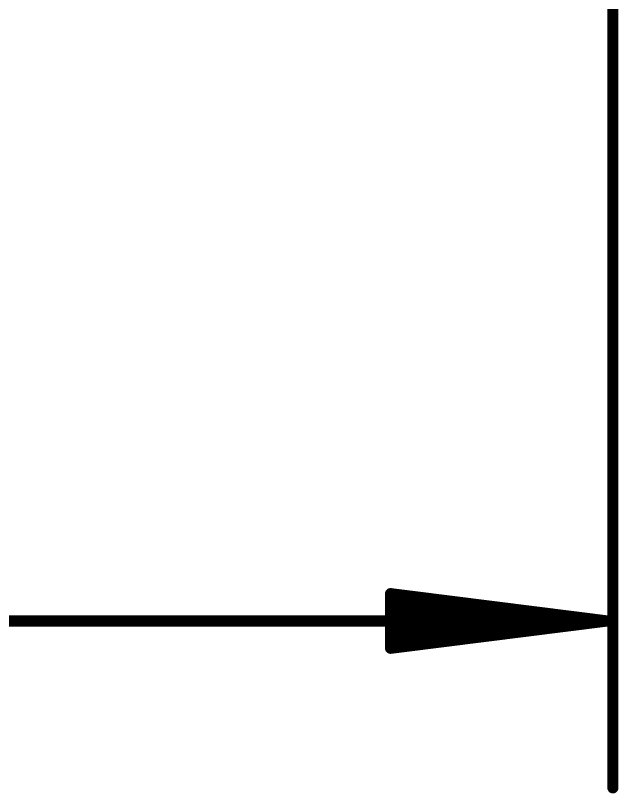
# Model space of a CAD drawing. Extents: x -17.3 to 47, y -18 to 22.9.
# Drawn here: x 23.37 to 30.42, y -18.02 to -8.93 of the extents above; entities that cross this region are included whole.
import ezdxf

# ---------------------------------------------------------------- set-up
doc = ezdxf.new("R2010")
doc.units = 0
doc.layers.add('47', color=253, linetype='CONTINUOUS')

msp = doc.modelspace()

# ---------------------------------------------------------------- linework, layer by layer
at = {"layer": '47', "const_width": 0.13}
for points in [[(30.353, -5.08), (30.353, -17.952)], [(30.288, -16.002), (27.753, -15.6828)], [(27.753, -15.6828), (27.753, -16.3212)], [(30.288, -16.002), (27.753, -15.742)], [(30.288, -16.002), (27.753, -15.872)], [(-1.459, -16.002), (30.288, -16.002)], [(27.753, -16.3212), (30.288, -16.002)], [(27.753, -16.132), (30.288, -16.002)], [(27.753, -16.262), (30.288, -16.002)]]:
    msp.add_lwpolyline(points, dxfattribs=at)
at = {"layer": '47', "const_width": 0.065}
for points in [[(27.7571, -15.6505, 1), (27.7489, -15.715)], [(27.7855, -15.6828, 1), (27.7205, -15.6828)], [(27.7563, -15.7097, 1), (27.7497, -15.7743)], [(27.7547, -15.8395, 1), (27.7513, -15.9045)], [(30.2921, -16.0342, 1), (30.2839, -15.9698)], [(30.2839, -16.0342, 1), (30.2921, -15.9698)], [(30.2913, -16.0343, 1), (30.2847, -15.9697)], [(30.2847, -16.0343, 1), (30.2913, -15.9697)], [(30.2863, -16.0345, 1), (30.2897, -15.9695)], [(30.2897, -16.0345, 1), (30.2863, -15.9695)], [(30.288, -16.0345, 1), (30.288, -15.9695)], [(27.7513, -16.0995, 1), (27.7547, -16.1645)], [(27.7497, -16.2297, 1), (27.7563, -16.2943)], [(27.7489, -16.289, 1), (27.7571, -16.3535)], [(27.7205, -16.3212, 1), (27.7855, -16.3212)], [(30.3205, -17.952, 1), (30.3855, -17.952)]]:
    msp.add_lwpolyline(points, format="xyb", dxfattribs=at)

doc.saveas('drawing.dxf')
